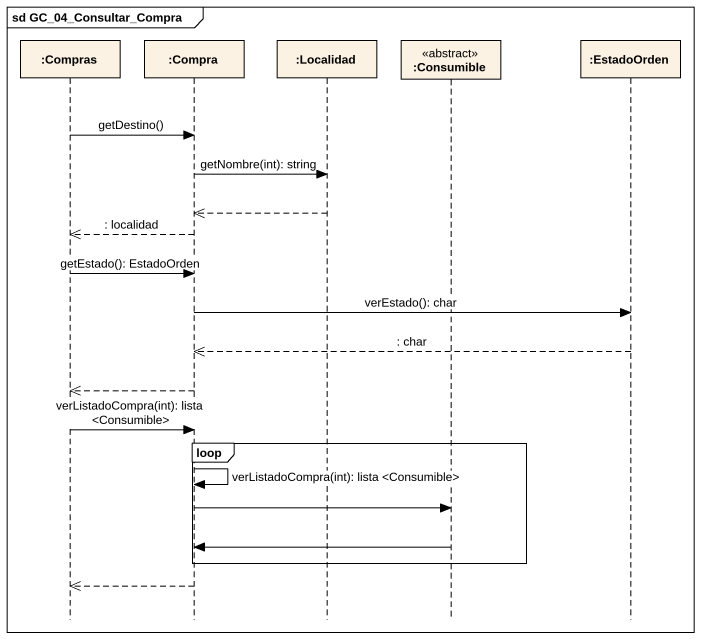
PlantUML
@startuml
mainframe sd GC_04_Consultar_Compra
hide footbox
participant ":Compras" as Compras
participant ":Compra" as Compra
participant ":Localidad" as Localidad
participant ":Consumible" as Consumible <<abstract>>
participant ":EstadoOrden" as EstadoOrden

Compras -> Compra : getDestino()
Compra -> Localidad : getNombre(int): string
Localidad -->> Compra
Compra -->> Compras : : localidad
Compras -> Compra : getEstado(): EstadoOrden
Compra -> EstadoOrden : verEstado(): char
EstadoOrden -->> Compra : : char
Compra -->> Compras
Compras -> Compra : verListadoCompra(int): lista <Consumible>
loop
  Compra -> Compra : verListadoCompra(int): lista <Consumible>
  Compra -> Consumible
  Consumible -> Compra
end
Compra -->> Compras
@enduml
